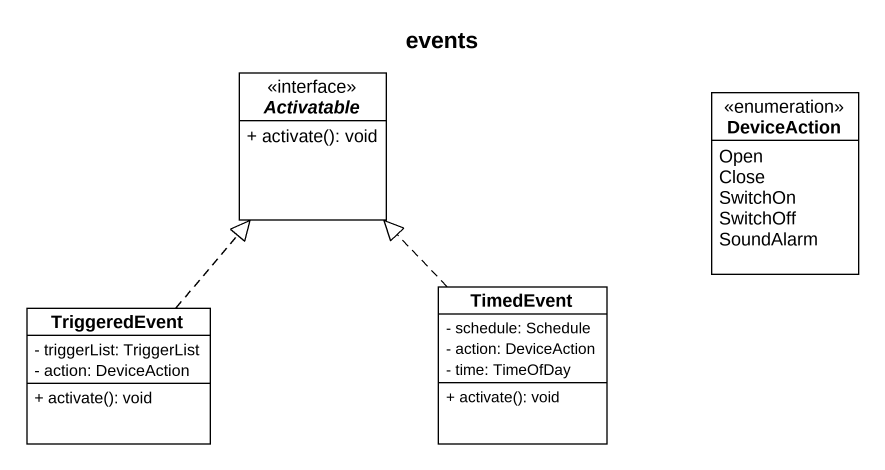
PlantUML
@startuml
title events
hide circle
hide empty members
skinparam classAttributeIconSize 0
interface Activatable {
  + activate(): void
}
enum DeviceAction {
  Open
  Close
  SwitchOn
  SwitchOff
  SoundAlarm
}
class TimedEvent {
  - schedule: Schedule
  - action: DeviceAction
  - time: TimeOfDay
  + activate(): void
}
class TriggeredEvent {
  - triggerList: TriggerList
  - action: DeviceAction
  + activate(): void
}
TimedEvent .up.|> Activatable
TriggeredEvent .up.|> Activatable
@enduml
